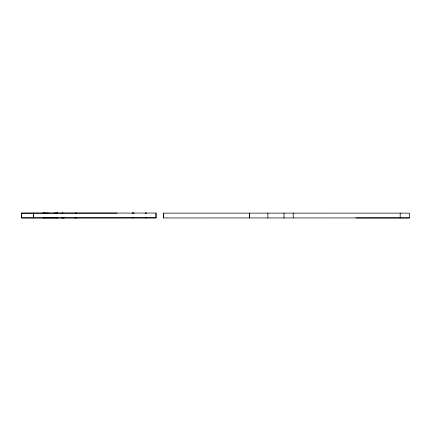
<?xml version="1.0" encoding="UTF-8"?>
<svg xmlns="http://www.w3.org/2000/svg" width="431" height="431" viewBox="0 0 431 431"><rect width="100%" height="100%" fill="white"/><g stroke="black" fill="none" stroke-linecap="round" stroke-linejoin="round"><path stroke-width="0.65" d="M21.55 213.124L21.55 217.941L156.038 217.87L156.038 213.059L21.55 213.124L117.157 213.07M156.033 213.076L156.033 217.887L21.561 217.892L21.561 213.076M163.414 217.951L163.414 213.135L409.45 213.124L409.45 217.93L163.414 217.951L163.419 213.129M249.371 217.946L249.371 213.129L249.533 217.946M76.535 213.108L75.797 213.092M62.921 217.924L61.924 217.924L64.1 217.903M76.535 217.924L74.611 217.908M132.479 217.865L133.179 217.87M146.077 217.87L145.371 217.865M44.07 213.049L43.095 213.049L48.498 213.049M56.693 213.054L57.668 213.049L54.026 213.054M75.797 213.108L76.535 213.092M133.184 213.054L132.236 213.054L134.3 213.054M44.07 217.86L43.095 217.865L57.668 217.865L56.693 217.86M284.282 217.946L283.964 217.946L283.964 213.135M355.78 217.941L409.45 217.93M400.194 213.129L400.194 217.93M293.22 213.135L293.22 217.946M267.883 213.146L267.883 217.946M33.623 213.076L33.623 217.887L33.623 213.049M62.177 213.092L62.921 213.108L62.177 213.108M146.314 213.054L145.371 213.059L146.314 213.054"/></g></svg>
